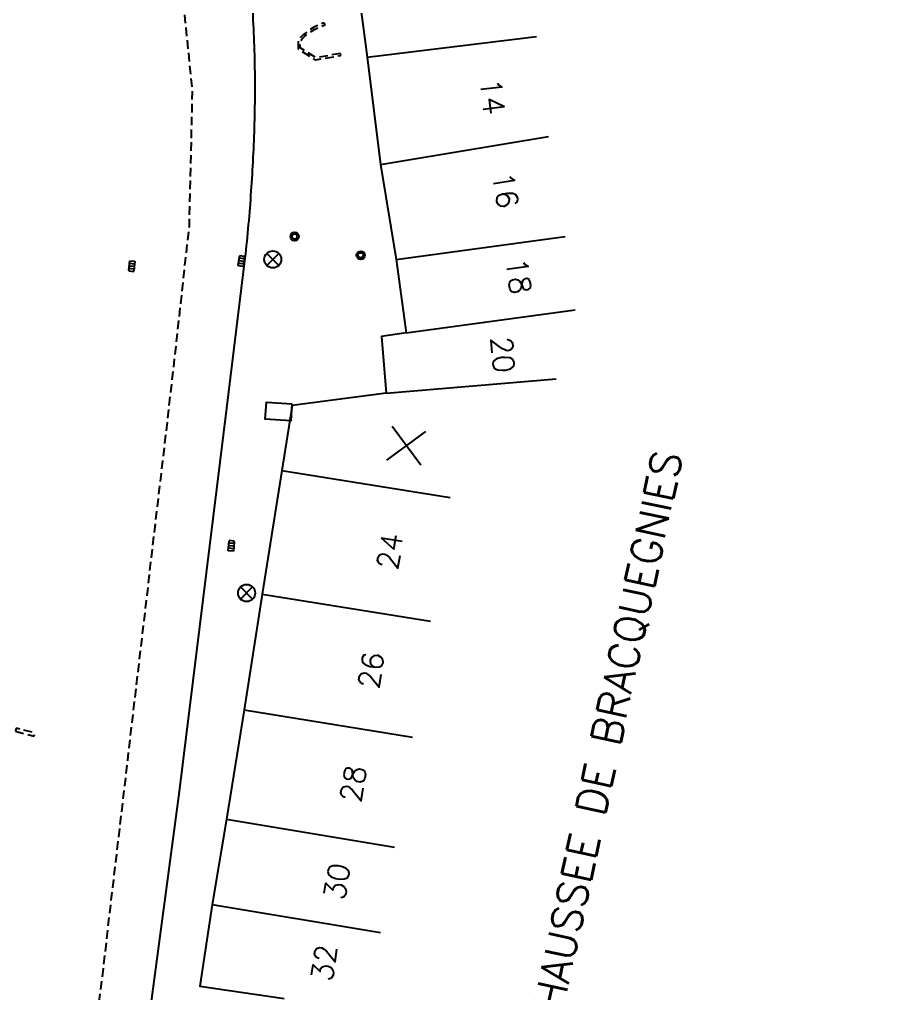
# Model space of a CAD drawing. Header units: millimetres. Extents: x 132999 to 134001, y 131000 to 132000.
# Drawn here: x 133555.3 to 133606.7, y 131281.1 to 131338.2 of the extents above; entities that cross this region are included whole.
import ezdxf
from ezdxf.enums import TextEntityAlignment as Align

# ---------------------------------------------------------------- set-up
doc = ezdxf.new("R2010")
doc.units = ezdxf.units.MM
doc.linetypes.add('DASHED', pattern=[0.75, 0.5, -0.25])
doc.layers.get('0').update_dxf_attribs({"linetype": 'CONTINUOUS'})
for name, color, linetype in [('W0001', 6, 'DASHED'), ('W0008', 7, 'CONTINUOUS'), ('W0100', 7, 'CONTINUOUS'), ('W0112', 1, 'DASHED'), ('W0322', 7, 'CONTINUOUS'), ('W0400', 7, 'CONTINUOUS'), ('W0469', 7, 'CONTINUOUS'), ('W0989', 7, 'CONTINUOUS'), ('W0991', 7, 'CONTINUOUS'), ('W1102', 7, 'CONTINUOUS'), ('W1471', 7, 'CONTINUOUS')]:
    doc.layers.add(name, color=color, linetype=linetype)
doc.styles.get("Standard").update_dxf_attribs({"font": 'romans.shx', "width": 0.85})

# ---------------------------------------------------------------- blocks, each defined once
blk = doc.blocks.new('T400')
for p, q in [((-0.15, 0.3), (0.15, 0.3)), ((-0.15, -0.25), (-0.15, 0.3)), ((-0.15, 0.15), (0.15, 0.15)), ((-0.15, 0), (0.15, 0)), ((0.15, 0.3), (0.15, -0.25)), ((-0.15, -0.15), (0.15, -0.15)), ((-0.15, -0.25), (-0.15, -0.3)), ((-0.15, -0.3), (0.15, -0.3)), ((0.15, -0.3), (0.15, -0.25))]:
    blk.add_line(p, q)
blk = doc.blocks.new('t322o')
at = {"color": 0, "linetype": 'Continuous'}
for radius in [0.25, 0.15]:
    blk.add_circle((0, 0), radius, dxfattribs=at)
blk = doc.blocks.new('t991o')
at = {"color": 0, "linetype": 'Continuous'}
for p, q in [((-1, 1), (1, -1)), ((-1, -1), (1, 1))]:
    blk.add_line(p, q, dxfattribs=at)
blk = doc.blocks.new('T1471')
at = {"color": 0, "linetype": 'Continuous', "flags": 128}
blk.add_lwpolyline([(-0.75, -0.5), (-0.75, 0.5), (0.75, 0.5), (0.75, -0.5), (-0.75, -0.5)], dxfattribs=at)
blk = doc.blocks.new('T469')
at = {"color": 0, "linetype": 'Continuous', "flags": 128}
for points in [[(-0.354, 0.354), (0.354, -0.354)], [(-0.354, -0.354), (0.354, 0.354)]]:
    blk.add_lwpolyline(points, dxfattribs=at)
at = {"color": 0, "linetype": 'Continuous'}
blk.add_circle((0, 0), 0.5, dxfattribs=at)

msp = doc.modelspace()

# ---------------------------------------------------------------- linework, layer by layer
at = {"layer": 'W0001', "flags": 128}
msp.add_lwpolyline([(133556.131, 131252.305), (133560.064, 131281.643), (133564.211, 131317.056), (133565.212, 131326.09), (133565.397, 131334.04), (133564.846, 131339.375), (133564.432, 131344.483), (133565.992, 131351.385), (133569.697, 131357.092), (133576.98, 131361.497), (133582.122, 131362.871), (133588.778, 131362.607), (133595.842, 131363.321), (133601.784, 131365.41), (133606.607, 131372.621), (133606.732, 131380.013)], dxfattribs=at)
at = {"layer": 'W0008', "flags": 128}
msp.add_lwpolyline([(133561.072, 131266.239), (133564.63, 131292.918), (133567.412, 131315.397), (133568.492, 131324.195), (133568.519, 131324.441), (133568.544, 131324.687), (133568.57, 131324.932), (133568.594, 131325.178), (133568.618, 131325.424), (133568.642, 131325.669), (133568.664, 131325.915), (133568.686, 131326.161), (133568.708, 131326.407), (133568.729, 131326.653), (133568.749, 131326.899), (133568.769, 131327.145), (133568.788, 131327.391), (133568.807, 131327.637), (133568.824, 131327.883), (133568.842, 131328.129), (133568.858, 131328.376), (133568.874, 131328.622), (133568.89, 131328.868), (133568.905, 131329.115), (133568.919, 131329.361), (133568.933, 131329.607), (133568.946, 131329.854), (133568.958, 131330.1), (133568.97, 131330.347), (133568.981, 131330.594), (133568.991, 131330.84), (133569.001, 131331.087), (133569.011, 131331.334), (133569.02, 131331.58), (133569.028, 131331.827), (133569.035, 131332.074), (133569.042, 131332.321), (133569.048, 131332.575), (133569.054, 131332.828), (133569.058, 131333.082), (133569.062, 131333.336), (133569.065, 131333.589), (133569.067, 131333.843), (133569.068, 131334.097), (133569.068, 131334.35), (133569.067, 131334.604), (133569.065, 131334.858), (133569.062, 131335.111), (133569.059, 131335.365), (133569.054, 131335.618), (133569.049, 131335.872), (133569.043, 131336.126), (133569.036, 131336.379), (133569.028, 131336.633), (133569.019, 131336.886), (133569.009, 131337.14), (133568.998, 131337.393), (133568.986, 131337.647), (133568.974, 131337.9), (133568.96, 131338.154), (133568.918, 131344.222)], dxfattribs=at)
at = {"layer": 'W0100', "flags": 128}
msp.add_lwpolyline([(133579.817, 131344.823), (133579.108, 131349.772), (133573.925, 131349.029), (133575.644, 131335.987), (133576.411, 131329.681), (133577.345, 131324.115), (133577.928, 131319.816), (133576.472, 131319.606), (133576.753, 131316.275), (133571.246, 131315.555), (133570.634, 131311.733), (133569.478, 131304.48), (133568.427, 131297.704), (133567.382, 131291.285), (133566.545, 131286.286), (133565.829, 131281.495), (133570.774, 131280.756)], dxfattribs=at)
at = {"layer": 'W0112', "flags": 128}
for points in [[(133574.063, 131336.206), (133572.64, 131335.949), (133571.702, 131336.539), (133571.702, 131336.913), (133571.825, 131337.062), (133571.989, 131337.223), (133572.169, 131337.369), (133572.355, 131337.496), (133572.547, 131337.611), (133572.746, 131337.715), (133572.951, 131337.807), (133573.165, 131337.888), (133573.123, 131338.001), (133572.905, 131337.919), (133572.693, 131337.824), (133572.488, 131337.717), (133572.289, 131337.598), (133572.097, 131337.466), (133571.908, 131337.314), (133571.736, 131337.144), (133571.581, 131336.957), (133571.581, 131336.473), (133572.616, 131335.821), (133574.085, 131336.087)], [(133555.007, 131296.444), (133556.108, 131296.154), (133556.157, 131296.337), (133555.056, 131296.627)]]:
    msp.add_lwpolyline(points, close=True, dxfattribs=at)
at = {"layer": 'W1102', "flags": 128}
for points in [[(133575.644, 131335.987), (133585.57, 131337.195)], [(133576.411, 131329.681), (133586.272, 131331.337)], [(133577.345, 131324.115), (133587.254, 131325.459)], [(133577.928, 131319.816), (133587.837, 131321.16)], [(133576.753, 131316.275), (133586.718, 131317.117)], [(133570.634, 131311.733), (133580.509, 131310.16)], [(133569.478, 131304.48), (133579.353, 131302.906)], [(133568.427, 131297.704), (133578.297, 131296.097)], [(133567.382, 131291.285), (133577.245, 131289.634)], [(133566.545, 131286.286), (133576.408, 131284.635)]]:
    msp.add_lwpolyline(points, dxfattribs=at)

# ---------------------------------------------------------------- block references
at = {"layer": 'W0322'}
for p, rotation in [((133571.383, 131325.467), 186.1726683441185), ((133575.256, 131324.364), 182.6850325403864)]:
    msp.add_blockref('t322o', p, dxfattribs=dict(at, rotation=rotation))
at = {"layer": 'W0400'}
for p, rotation in [((133568.26, 131324.02), 173.000308047101), ((133561.832, 131323.735), 354.5497791155638), ((133567.67, 131307.315), 174.8634570687022)]:
    msp.add_blockref('T400', p, dxfattribs=dict(at, rotation=rotation))
at = {"layer": 'W0469'}
for p in [(133570.103, 131324.124), (133568.568, 131304.552)]:
    msp.add_blockref('T469', p, dxfattribs=at)
at = {"layer": 'W0991', "rotation": 81.34347496087858}
msp.add_blockref('t991o', (133577.936, 131313.186), dxfattribs=at)
at = {"layer": 'W1471', "rotation": 176.3064246604224}
msp.add_blockref('T1471', (133570.44, 131315.202), dxfattribs=at)

# ---------------------------------------------------------------- texts
at = {"layer": 'W0989'}
msp.add_text('CHAUSSEE DE BRACQUEGNIES', height=1.75, rotation=77.841, dxfattribs=at).set_placement((133589.671, 131295.702), align=Align.MIDDLE)
at = {"layer": 'W0991'}
for s, rotation, p in [('14', 276.9345, (133582.976, 131333.679)), ('16', 279.1693, (133583.743, 131328.185)), ('18', 278.2685, (133584.518, 131323.143)), ('20', 274.8328, (133583.588, 131318.53)), ('24', 80.9455, (133576.969, 131307.005)), ('26', 81.1842, (133575.87, 131300.019)), ('28', 80.7513, (133574.814, 131293.369)), ('30', 80.4948, (133573.867, 131287.63)), ('32', 81.503, (133573.11, 131282.856))]:
    msp.add_text(s, height=1.25, rotation=rotation, dxfattribs=at).set_placement(p, align=Align.MIDDLE)

doc.saveas('drawing.dxf')
